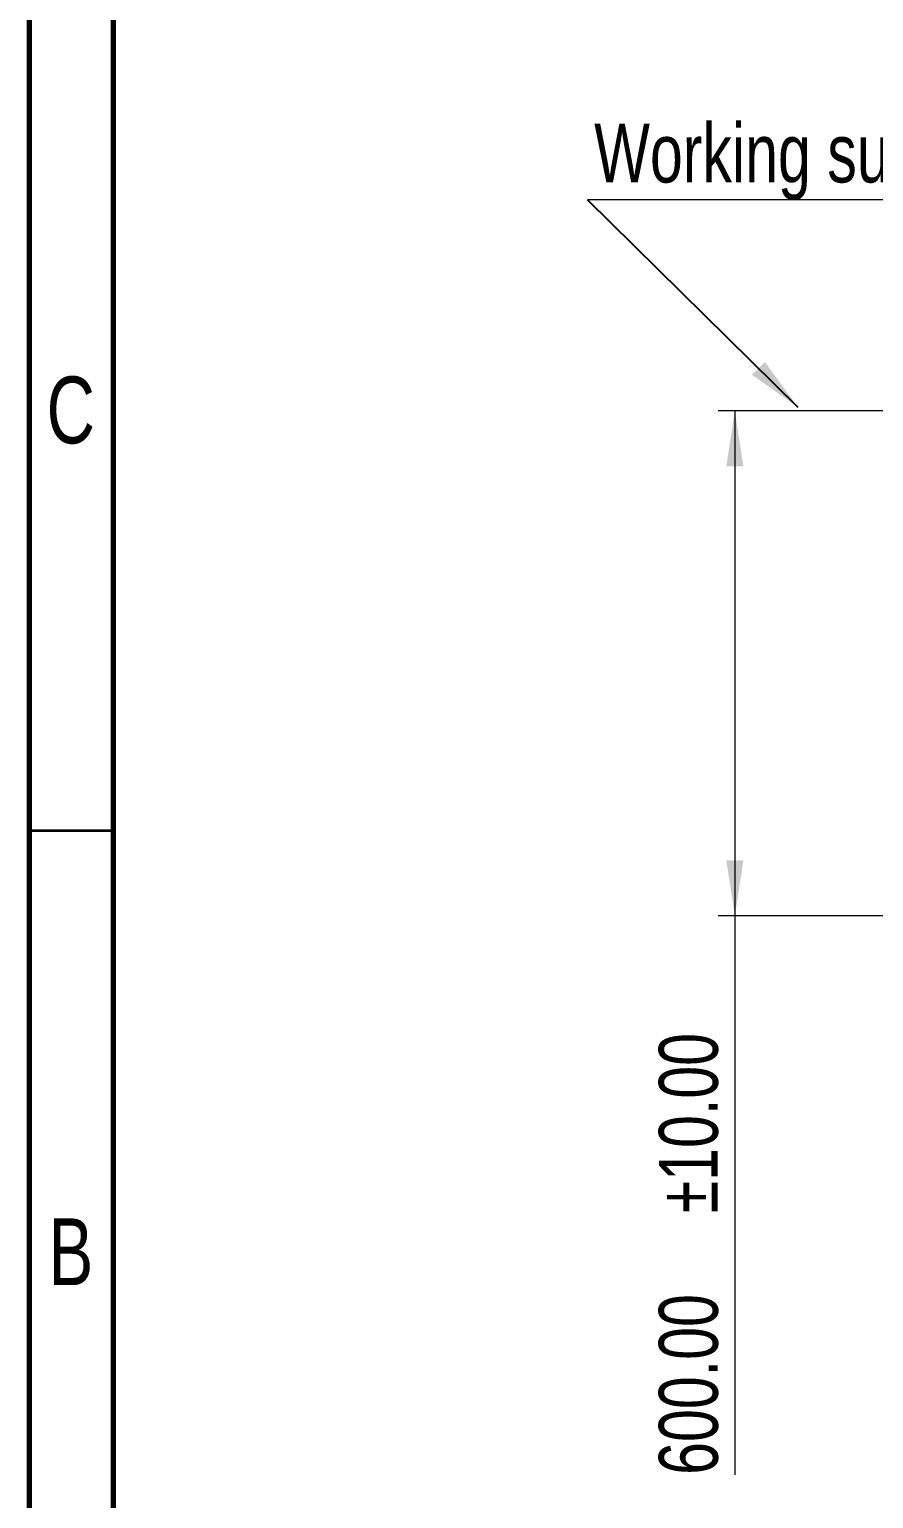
# Model space of a CAD drawing. Header units: millimetres. Extents: x 15 to 415, y 5 to 292.
# Drawn here: x 15 to 65.2, y 58.8 to 146.1 of the extents above; entities that cross this region are included whole.
import ezdxf

# ---------------------------------------------------------------- set-up
doc = ezdxf.new("R2010")
doc.units = ezdxf.units.MM
doc.styles.add('SLDTEXTSTYLE0', font='TXT', dxfattribs={"width": 0.75})
doc.dimstyles.new('SLDDIMSTYLE1', dxfattribs={"dimtxt": 0.18, "dimasz": 3.302, "dimexe": 0, "dimexo": 0.0625, "dimgap": 0, "dimtad": 0, "dimtih": 1, "dimtoh": 1, "dimdec": 0, "dimrnd": 1e-09, "dimzin": 0, "dimdsep": 46, "dimtxsty": 'Standard', "dimsah": 1, "dimcen": 0.09, "dimadec": 0, "dimazin": 0, "dimtfac": 3.302, "dimtdec": 0, "dimtofl": 0, "dimtmove": 0, "dimatfit": 3, "dimfxl": 0, "dimfrac": 2, "dimtolj": 1, "dimtzin": 0, "dimarcsym": 0})
doc.dimstyles.new('SLDDIMSTYLE2', dxfattribs={"dimtxt": 3.5, "dimasz": 3.302, "dimexe": 0, "dimexo": 0.0625, "dimgap": 0.875, "dimtad": 1, "dimlfac": 20, "dimrnd": 1e-09, "dimzin": 12, "dimdsep": 46, "dimtxsty": 'SLDTEXTSTYLE0', "dimsah": 1, "dimcen": 0.09, "dimadec": 0, "dimazin": 3, "dimtol": 1, "dimtp": 10, "dimtm": 10, "dimtfac": 1, "dimtofl": 0, "dimtmove": 0, "dimatfit": 3, "dimfxl": 0, "dimfrac": 2, "dimtolj": 1, "dimtzin": 0, "dimarcsym": 0})

# ---------------------------------------------------------------- blocks, each defined once
blk = doc.blocks.new('_D_3')
at = {"color": 7, "linetype": 'Continuous', "lineweight": 0}
for p, q in [((70.907, 123.439), (55.907, 123.439)), ((56.907, 123.439), (56.907, 93.439)), ((84.207, 93.439), (55.907, 93.439)), ((56.907, 93.439), (56.907, 60.237))]:
    blk.add_line(p, q, dxfattribs=at)
at = {"color": 7, "linetype": 'Continuous', "lineweight": 18}
for points in [[(56.907, 123.439), (56.399, 120.137), (57.415, 120.137)], [(56.907, 93.439), (57.415, 96.741), (56.399, 96.741)]]:
    blk.add_solid(points, dxfattribs=at)
at = {"color": 7, "linetype": 'Continuous', "lineweight": 18, "char_height": 3.5, "attachment_point": 1, "rotation": 90, "style": 'SLDTEXTSTYLE0'}
for s, insert in [('±10.00', (52.396, 75.773)), ('600.00', (52.396, 60.237))]:
    blk.add_mtext(s, dxfattribs=dict(at, insert=insert))
blk = doc.blocks.new('SW_NOTE_0_10')
at = {"color": 0, "linetype": 'Continuous', "lineweight": 0}
blk.add_line((36.147, 0), (0, 0), dxfattribs=at)
at = {"color": 0, "linetype": 'Continuous', "lineweight": 0, "insert": (0.399, 4.533), "char_height": 3.5, "attachment_point": 1, "style": 'SLDTEXTSTYLE0'}
blk.add_mtext('Working surface', dxfattribs=at)

msp = doc.modelspace()

# ---------------------------------------------------------------- linework, layer by layer
at = {"color": 7, "linetype": 'Continuous', "lineweight": 70}
for p, q in [((15, 5), (15, 292)), ((20, 10), (20, 287))]:
    msp.add_line(p, q, dxfattribs=at)
at = {"color": 7, "linetype": 'Continuous', "lineweight": 35}
msp.add_line((20, 98.5), (15, 98.5), dxfattribs=at)

# ---------------------------------------------------------------- block references
at = {"color": 7, "linetype": 'Continuous', "lineweight": 0}
msp.add_blockref('SW_NOTE_0_10', (48.15017, 135.96924), dxfattribs=at)

# ---------------------------------------------------------------- texts
at = {"color": 7, "linetype": 'Continuous', "lineweight": 0, "char_height": 3.96875, "attachment_point": 2, "style": 'SLDTEXTSTYLE0'}
for s, insert in [('C', (17.45866, 125.47393)), ('B', (17.4706, 75.47393))]:
    msp.add_mtext(s, dxfattribs=dict(at, insert=insert))

# ---------------------------------------------------------------- dimensions: what is measured, and where the dimension line sits
at = {"color": 7, "linetype": 'Continuous', "lineweight": 18}
dim = msp.add_linear_dim(base=(56.90737, 93.43944), p1=(71.90737, 123.43944), p2=(85.20737, 93.43944), angle=90, dimstyle='SLDDIMSTYLE2', dxfattribs=at)
dim.commit()
dim.dimension.update_dxf_attribs({"geometry": '_D_3', "text_midpoint": (56.90737, 75.09494), "dimtype": 160})

# ---------------------------------------------------------------- leaders
at = {"color": 7, "linetype": 'Continuous', "lineweight": 0}
msp.add_leader([(60.66102, 123.64255), (48.15017, 135.96924)], dimstyle='SLDDIMSTYLE1', dxfattribs=at)

doc.saveas('drawing.dxf')
